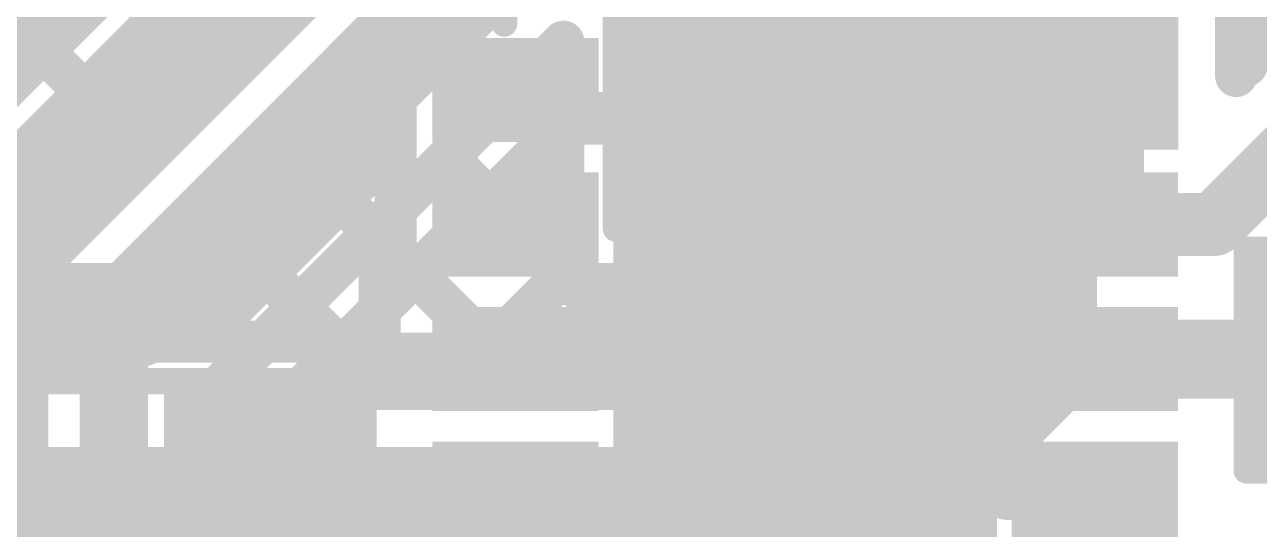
# Model space of a CAD drawing. Header units: millimetres. Extents: x 2.49 to 5.65, y 1.36 to 4.13.
# Drawn here: x 3.3905 to 3.6254, y 1.5778 to 1.6738 of the extents above; entities that cross this region are included whole.
import ezdxf

# ---------------------------------------------------------------- set-up
doc = ezdxf.new("R2010")
doc.units = ezdxf.units.MM
doc.header["$MEASUREMENT"] = 0
for name, color, linetype in [('BottomLayer', 5, 'Continuous'), ('BottomOverlay', 54, 'Continuous'), ('BottomPaste', 16, 'Continuous'), ('BottomSolder', 6, 'Continuous'), ('TopLayer', 1, 'Continuous'), ('TopOverlay', 2, 'Continuous'), ('TopPaste', 8, 'Continuous'), ('TopSolder', 216, 'Continuous')]:
    doc.layers.add(name, color=color, linetype=linetype)

# ---------------------------------------------------------------- blocks, each defined once
blk = doc.blocks.new('R__0603_6')
at = {"layer": 'TopLayer'}
for points in [[(-0.045, 0.0175), (-0.045, -0.0175), (-0.015, 0.0175), (-0.015, -0.0175)], [(0.015, 0.0175), (0.015, -0.0175), (0.045, 0.0175), (0.045, -0.0175)]]:
    blk.add_solid(points, dxfattribs=at)
at = {"layer": 'TopOverlay', "const_width": 0.005}
for points in [[(-0.049, 0.021), (0.049, 0.021)], [(-0.049, -0.021), (-0.049, 0.021)], [(0.049, -0.021), (0.049, 0.021)], [(-0.049, -0.021), (0.049, -0.021)]]:
    blk.add_lwpolyline(points, dxfattribs=at)
at = {"layer": 'TopOverlay', "const_width": 0.0025}
for points in [[(-0.05025, 0.021, 1), (-0.04775, 0.021, 1)], [(-0.05025, 0.021, 1), (-0.04775, 0.021, 1)], [(0.04775, 0.021, 1), (0.05025, 0.021, 1)], [(0.04775, 0.021, 1), (0.05025, 0.021, 1)], [(-0.05025, -0.021, 1), (-0.04775, -0.021, 1)], [(-0.05025, -0.021, 1), (-0.04775, -0.021, 1)], [(0.04775, -0.021, 1), (0.05025, -0.021, 1)], [(0.04775, -0.021, 1), (0.05025, -0.021, 1)]]:
    blk.add_lwpolyline(points, format="xyb", close=True, dxfattribs=at)
at = {"layer": 'TopPaste'}
for points in [[(-0.045, 0.0175), (-0.045, -0.0175), (-0.015, 0.0175), (-0.015, -0.0175)], [(0.015, 0.0175), (0.015, -0.0175), (0.045, 0.0175), (0.045, -0.0175)]]:
    blk.add_solid(points, dxfattribs=at)
at = {"layer": 'TopSolder'}
for points in [[(-0.049, 0.0215), (-0.049, -0.0215), (-0.011, 0.0215), (-0.011, -0.0215)], [(0.011, 0.0215), (0.011, -0.0215), (0.049, 0.0215), (0.049, -0.0215)]]:
    blk.add_solid(points, dxfattribs=at)
blk = doc.blocks.new('TPS2115ADRBTG4_10')
at = {"layer": 'TopLayer'}
for points in [[(-0.03248, -0.04724), (0.03248, -0.04724), (-0.03248, 0.04724), (0.03248, 0.04724)], [(-0.06693, 0.03248), (-0.04331, 0.03248), (-0.06693, 0.04429), (-0.04331, 0.04429)], [(0.04331, 0.03248), (0.06693, 0.03248), (0.04331, 0.04429), (0.06693, 0.04429)], [(-0.06693, 0.00689), (-0.04331, 0.00689), (-0.06693, 0.0187), (-0.04331, 0.0187)], [(0.04331, 0.00689), (0.06693, 0.00689), (0.04331, 0.0187), (0.06693, 0.0187)], [(-0.06693, -0.0187), (-0.04331, -0.0187), (-0.06693, -0.00689), (-0.04331, -0.00689)], [(0.04331, -0.0187), (0.06693, -0.0187), (0.04331, -0.00689), (0.06693, -0.00689)], [(-0.06693, -0.04429), (-0.04331, -0.04429), (-0.06693, -0.03248), (-0.04331, -0.03248)], [(0.04331, -0.04429), (0.06693, -0.04429), (0.04331, -0.03248), (0.06693, -0.03248)]]:
    blk.add_solid(points, dxfattribs=at)
at = {"layer": 'TopOverlay', "const_width": 0.005}
for points in [[(-0.05726, 0.058), (0.05736, 0.058)], [(-0.05726, 0.051), (-0.05726, 0.058)], [(0.05736, 0.051), (0.05736, 0.058)], [(-0.05868, -0.057), (-0.05868, -0.05)], [(0.05868, -0.057), (0.05868, -0.05)], [(-0.05868, -0.057), (0.05868, -0.057)]]:
    blk.add_lwpolyline(points, dxfattribs=at)
at = {"layer": 'TopOverlay'}
for points, const_width in [([(-0.05851, 0.058, 1), (-0.05601, 0.058, 1)], 0.0025), ([(-0.05851, 0.058, 1), (-0.05601, 0.058, 1)], 0.0025), ([(0.05611, 0.058, 1), (0.05861, 0.058, 1)], 0.0025), ([(0.05611, 0.058, 1), (0.05861, 0.058, 1)], 0.0025), ([(-0.06559, 0.049, 1), (-0.06841, 0.049, 1)], 0.005), ([(-0.05851, 0.051, 1), (-0.05601, 0.051, 1)], 0.0025), ([(0.05611, 0.051, 1), (0.05861, 0.051, 1)], 0.0025), ([(-0.06966, 0.049, 1), (-0.06716, 0.049, 1)], 0.0025), ([(-0.06684, 0.049, 1), (-0.06434, 0.049, 1)], 0.0025), ([(-0.05993, -0.05, 1), (-0.05743, -0.05, 1)], 0.0025), ([(0.05743, -0.05, 1), (0.05993, -0.05, 1)], 0.0025), ([(-0.05993, -0.057, 1), (-0.05743, -0.057, 1)], 0.0025), ([(-0.05993, -0.057, 1), (-0.05743, -0.057, 1)], 0.0025), ([(0.05743, -0.057, 1), (0.05993, -0.057, 1)], 0.0025), ([(0.05743, -0.057, 1), (0.05993, -0.057, 1)], 0.0025)]:
    blk.add_lwpolyline(points, format="xyb", close=True, dxfattribs=dict(at, const_width=const_width))
at = {"layer": 'TopPaste'}
for points in [[(-0.03248, -0.04724), (0.03248, -0.04724), (-0.03248, 0.04724), (0.03248, 0.04724)], [(-0.06693, 0.03248), (-0.04331, 0.03248), (-0.06693, 0.04429), (-0.04331, 0.04429)], [(0.04331, 0.03248), (0.06693, 0.03248), (0.04331, 0.04429), (0.06693, 0.04429)], [(-0.06693, 0.00689), (-0.04331, 0.00689), (-0.06693, 0.0187), (-0.04331, 0.0187)], [(0.04331, 0.00689), (0.06693, 0.00689), (0.04331, 0.0187), (0.06693, 0.0187)], [(-0.06693, -0.0187), (-0.04331, -0.0187), (-0.06693, -0.00689), (-0.04331, -0.00689)], [(0.04331, -0.0187), (0.06693, -0.0187), (0.04331, -0.00689), (0.06693, -0.00689)], [(-0.06693, -0.04429), (-0.04331, -0.04429), (-0.06693, -0.03248), (-0.04331, -0.03248)], [(0.04331, -0.04429), (0.06693, -0.04429), (0.04331, -0.03248), (0.06693, -0.03248)]]:
    blk.add_solid(points, dxfattribs=at)
at = {"layer": 'TopSolder'}
for points in [[(-0.03648, -0.05124), (0.03648, -0.05124), (-0.03648, 0.05124), (0.03648, 0.05124)], [(-0.07093, 0.02848), (-0.03931, 0.02848), (-0.07093, 0.04829), (-0.03931, 0.04829)], [(0.03931, 0.02848), (0.07093, 0.02848), (0.03931, 0.04829), (0.07093, 0.04829)], [(-0.07093, 0.00289), (-0.03931, 0.00289), (-0.07093, 0.0227), (-0.03931, 0.0227)], [(0.03931, 0.00289), (0.07093, 0.00289), (0.03931, 0.0227), (0.07093, 0.0227)], [(-0.07093, -0.0227), (-0.03931, -0.0227), (-0.07093, -0.00289), (-0.03931, -0.00289)], [(0.03931, -0.0227), (0.07093, -0.0227), (0.03931, -0.00289), (0.07093, -0.00289)], [(-0.07093, -0.04829), (-0.03931, -0.04829), (-0.07093, -0.02848), (-0.03931, -0.02848)], [(0.03931, -0.04829), (0.07093, -0.04829), (0.03931, -0.02848), (0.07093, -0.02848)]]:
    blk.add_solid(points, dxfattribs=at)
blk = doc.blocks.new('C__0603_79')
at = {"layer": 'TopLayer'}
for points in [[(-0.045, 0.0175), (-0.045, -0.0175), (-0.015, 0.0175), (-0.015, -0.0175)], [(0.015, 0.0175), (0.015, -0.0175), (0.045, 0.0175), (0.045, -0.0175)]]:
    blk.add_solid(points, dxfattribs=at)
at = {"layer": 'TopOverlay', "const_width": 0.005}
for points in [[(-0.049, -0.021), (-0.049, 0.021)], [(-0.049, 0.021), (-0.018, 0.021)], [(0.018, 0.021), (0.049, 0.021)], [(0.049, -0.021), (0.049, 0.021)], [(-0.049, -0.021), (-0.018, -0.021)], [(0.018, -0.021), (0.049, -0.021)]]:
    blk.add_lwpolyline(points, dxfattribs=at)
at = {"layer": 'TopOverlay', "const_width": 0.0025}
for points in [[(-0.05025, 0.021, 1), (-0.04775, 0.021, 1)], [(-0.05025, 0.021, 1), (-0.04775, 0.021, 1)], [(-0.01925, 0.021, 1), (-0.01675, 0.021, 1)], [(0.01675, 0.021, 1), (0.01925, 0.021, 1)], [(0.04775, 0.021, 1), (0.05025, 0.021, 1)], [(0.04775, 0.021, 1), (0.05025, 0.021, 1)], [(-0.05025, -0.021, 1), (-0.04775, -0.021, 1)], [(-0.05025, -0.021, 1), (-0.04775, -0.021, 1)], [(-0.01925, -0.021, 1), (-0.01675, -0.021, 1)], [(0.01675, -0.021, 1), (0.01925, -0.021, 1)], [(0.04775, -0.021, 1), (0.05025, -0.021, 1)], [(0.04775, -0.021, 1), (0.05025, -0.021, 1)]]:
    blk.add_lwpolyline(points, format="xyb", close=True, dxfattribs=at)
at = {"layer": 'TopPaste'}
for points in [[(-0.045, 0.0175), (-0.045, -0.0175), (-0.015, 0.0175), (-0.015, -0.0175)], [(0.015, 0.0175), (0.015, -0.0175), (0.045, 0.0175), (0.045, -0.0175)]]:
    blk.add_solid(points, dxfattribs=at)
at = {"layer": 'TopSolder'}
for points in [[(-0.049, 0.0215), (-0.049, -0.0215), (-0.011, 0.0215), (-0.011, -0.0215)], [(0.011, 0.0215), (0.011, -0.0215), (0.049, 0.0215), (0.049, -0.0215)]]:
    blk.add_solid(points, dxfattribs=at)
blk = doc.blocks.new('C__0603_B_92')
at = {"layer": 'BottomLayer'}
for points in [[(-0.015, -0.0175), (-0.015, 0.0175), (-0.045, -0.0175), (-0.045, 0.0175)], [(0.045, -0.0175), (0.045, 0.0175), (0.015, -0.0175), (0.015, 0.0175)]]:
    blk.add_solid(points, dxfattribs=at)
at = {"layer": 'BottomOverlay', "const_width": 0.005}
for points in [[(-0.018, 0.021), (-0.049, 0.021)], [(-0.049, 0.021), (-0.049, -0.021)], [(0.049, 0.021), (0.018, 0.021)], [(0.049, 0.021), (0.049, -0.021)], [(-0.018, -0.021), (-0.049, -0.021)], [(0.049, -0.021), (0.018, -0.021)]]:
    blk.add_lwpolyline(points, dxfattribs=at)
at = {"layer": 'BottomOverlay', "const_width": 0.0025}
for points in [[(-0.05025, 0.021, 1), (-0.04775, 0.021, 1)], [(-0.05025, 0.021, 1), (-0.04775, 0.021, 1)], [(-0.01925, 0.021, 1), (-0.01675, 0.021, 1)], [(0.01675, 0.021, 1), (0.01925, 0.021, 1)], [(0.04775, 0.021, 1), (0.05025, 0.021, 1)], [(0.04775, 0.021, 1), (0.05025, 0.021, 1)], [(-0.05025, -0.021, 1), (-0.04775, -0.021, 1)], [(-0.05025, -0.021, 1), (-0.04775, -0.021, 1)], [(-0.01925, -0.021, 1), (-0.01675, -0.021, 1)], [(0.01675, -0.021, 1), (0.01925, -0.021, 1)], [(0.04775, -0.021, 1), (0.05025, -0.021, 1)], [(0.04775, -0.021, 1), (0.05025, -0.021, 1)]]:
    blk.add_lwpolyline(points, format="xyb", close=True, dxfattribs=at)
at = {"layer": 'BottomPaste'}
for points in [[(-0.015, -0.0175), (-0.015, 0.0175), (-0.045, -0.0175), (-0.045, 0.0175)], [(0.045, -0.0175), (0.045, 0.0175), (0.015, -0.0175), (0.015, 0.0175)]]:
    blk.add_solid(points, dxfattribs=at)
at = {"layer": 'BottomSolder'}
for points in [[(-0.011, -0.0215), (-0.011, 0.0215), (-0.049, -0.0215), (-0.049, 0.0215)], [(0.049, -0.0215), (0.049, 0.0215), (0.011, -0.0215), (0.011, 0.0215)]]:
    blk.add_solid(points, dxfattribs=at)

msp = doc.modelspace()

# ---------------------------------------------------------------- linework, layer by layer
at = {"layer": 'BottomLayer'}
for points, const_width in [([(3.27967, 1.8115), (3.42711, 1.66406)], 0.008), ([(3.2545, 1.80839), (3.41297, 1.64992)], 0.008), ([(3.2545, 1.7801), (3.3951, 1.6395)], 0.008), ([(3.36484, 1.6395), (3.45294, 1.7276)], 0.008), ([(3.39313, 1.6395), (3.4747, 1.72108)], 0.008), ([(3.40255, 1.6395), (3.47902, 1.71598)], 0.008), ([(3.582, 1.656), (3.582, 1.709)], 0.025), ([(3.41125, 1.6185), (3.49387, 1.70113)], 0.02), ([(3.42694, 1.6045), (3.493, 1.67056)], 0.008), ([(3.493, 1.6245), (3.493, 1.67056)], 0.008), ([(3.582, 1.61), (3.582, 1.656)], 0.025), ([(3.48509, 1.66265), (3.493, 1.65474)], 0.008), ([(3.497, 1.656), (3.522, 1.656)], 0.01), ([(3.522, 1.6285), (3.522, 1.656)], 0.01), ([(3.44298, 1.6045), (3.493, 1.65452)], 0.008), ([(3.47095, 1.64851), (3.493, 1.62645)], 0.008), ([(3.35674, 1.6395), (3.40255, 1.6395)], 0.008), ([(3.45681, 1.63436), (3.48667, 1.6045)], 0.008), ([(3.47126, 1.6045), (3.493, 1.62624)], 0.008), ([(3.551, 1.627), (3.5585, 1.627)], 0.008), ([(3.5585, 1.61973), (3.5585, 1.627)], 0.008), ([(3.34, 1.6185), (3.41125, 1.6185)], 0.02), ([(3.493, 1.6245), (3.551, 1.6245)], 0.008), ([(3.49495, 1.6245), (3.51495, 1.6045)], 0.008), ([(3.49955, 1.6045), (3.51955, 1.6245)], 0.008), ([(3.52324, 1.6245), (3.54324, 1.6045)], 0.008), ([(3.52783, 1.6045), (3.54783, 1.6245)], 0.008), ([(3.551, 1.62502), (3.55739, 1.61863)], 0.008), ([(3.44266, 1.62022), (3.45839, 1.6045)], 0.008), ([(3.54327, 1.6045), (3.5585, 1.61973)], 0.008), ([(3.553, 1.581), (3.582, 1.61)], 0.025), ([(3.42694, 1.6045), (3.54327, 1.6045)], 0.008), ([(3.291, 1.581), (3.553, 1.581)], 0.025)]:
    msp.add_lwpolyline(points, dxfattribs=dict(at, const_width=const_width))
for points, const_width in [([(3.491, 1.67056, 1), (3.495, 1.67056, 1)], 0.004), ([(3.491, 1.67056, 1), (3.495, 1.67056, 1)], 0.004), ([(3.42511, 1.66406, 1), (3.42911, 1.66406, 1)], 0.004), ([(3.57575, 1.656, 1), (3.58825, 1.656, 1)], 0.0125), ([(3.57575, 1.656, 1), (3.58825, 1.656, 1)], 0.0125), ([(3.48309, 1.66265, 1), (3.48709, 1.66265, 1)], 0.004), ([(3.4945, 1.656, 1), (3.4995, 1.656, 1)], 0.005), ([(3.5195, 1.656, 1), (3.5245, 1.656, 1)], 0.005), ([(3.5195, 1.656, 1), (3.5245, 1.656, 1)], 0.005), ([(3.491, 1.65474, 1), (3.495, 1.65474, 1)], 0.004), ([(3.491, 1.65452, 1), (3.495, 1.65452, 1)], 0.004), ([(3.41097, 1.64992, 1), (3.41497, 1.64992, 1)], 0.004), ([(3.46895, 1.64851, 1), (3.47295, 1.64851, 1)], 0.004), ([(3.39113, 1.6395, 1), (3.39513, 1.6395, 1)], 0.004), ([(3.3931, 1.6395, 1), (3.3971, 1.6395, 1)], 0.004), ([(3.40055, 1.6395, 1), (3.40455, 1.6395, 1)], 0.004), ([(3.40055, 1.6395, 1), (3.40455, 1.6395, 1)], 0.004), ([(3.45481, 1.63436, 1), (3.45881, 1.63436, 1)], 0.004), ([(3.5195, 1.6285, 1), (3.5245, 1.6285, 1)], 0.005), ([(3.491, 1.62645, 1), (3.495, 1.62645, 1)], 0.004), ([(3.491, 1.62624, 1), (3.495, 1.62624, 1)], 0.004), ([(3.549, 1.627, 1), (3.553, 1.627, 1)], 0.004), ([(3.5565, 1.627, 1), (3.5605, 1.627, 1)], 0.004), ([(3.5565, 1.627, 1), (3.5605, 1.627, 1)], 0.004), ([(3.40625, 1.6185, 1), (3.41625, 1.6185, 1)], 0.01), ([(3.40625, 1.6185, 1), (3.41625, 1.6185, 1)], 0.01), ([(3.491, 1.6245, 1), (3.495, 1.6245, 1)], 0.004), ([(3.491, 1.6245, 1), (3.495, 1.6245, 1)], 0.004), ([(3.49295, 1.6245, 1), (3.49695, 1.6245, 1)], 0.004), ([(3.51755, 1.6245, 1), (3.52155, 1.6245, 1)], 0.004), ([(3.52124, 1.6245, 1), (3.52524, 1.6245, 1)], 0.004), ([(3.54583, 1.6245, 1), (3.54983, 1.6245, 1)], 0.004), ([(3.549, 1.62502, 1), (3.553, 1.62502, 1)], 0.004), ([(3.549, 1.6245, 1), (3.553, 1.6245, 1)], 0.004), ([(3.44066, 1.62022, 1), (3.44466, 1.62022, 1)], 0.004), ([(3.5565, 1.61973, 1), (3.5605, 1.61973, 1)], 0.004), ([(3.5565, 1.61973, 1), (3.5605, 1.61973, 1)], 0.004), ([(3.55539, 1.61863, 1), (3.55939, 1.61863, 1)], 0.004), ([(3.57575, 1.61, 1), (3.58825, 1.61, 1)], 0.0125), ([(3.57575, 1.61, 1), (3.58825, 1.61, 1)], 0.0125), ([(3.42494, 1.6045, 1), (3.42894, 1.6045, 1)], 0.004), ([(3.42494, 1.6045, 1), (3.42894, 1.6045, 1)], 0.004), ([(3.44098, 1.6045, 1), (3.44498, 1.6045, 1)], 0.004), ([(3.45639, 1.6045, 1), (3.46039, 1.6045, 1)], 0.004), ([(3.46926, 1.6045, 1), (3.47326, 1.6045, 1)], 0.004), ([(3.48467, 1.6045, 1), (3.48867, 1.6045, 1)], 0.004), ([(3.49755, 1.6045, 1), (3.50155, 1.6045, 1)], 0.004), ([(3.51295, 1.6045, 1), (3.51695, 1.6045, 1)], 0.004), ([(3.52583, 1.6045, 1), (3.52983, 1.6045, 1)], 0.004), ([(3.54124, 1.6045, 1), (3.54524, 1.6045, 1)], 0.004), ([(3.54127, 1.6045, 1), (3.54527, 1.6045, 1)], 0.004), ([(3.54127, 1.6045, 1), (3.54527, 1.6045, 1)], 0.004), ([(3.54675, 1.581, 1), (3.55925, 1.581, 1)], 0.0125), ([(3.54675, 1.581, 1), (3.55925, 1.581, 1)], 0.0125)]:
    msp.add_lwpolyline(points, format="xyb", close=True, dxfattribs=dict(at, const_width=const_width))
msp.add_solid([(3.514, 1.638), (3.559, 1.638), (3.514, 1.7), (3.559, 1.7)], dxfattribs=at)
at = {"layer": 'TopLayer'}
for points, const_width in [([(3.595, 1.671), (3.595, 1.696)], 0.025), ([(3.3594, 1.63963), (3.42337, 1.7036)], 0.008), ([(3.376, 1.623), (3.44, 1.687)], 0.025), ([(3.545, 1.629), (3.545, 1.687)], 0.025), ([(3.35663, 1.6393), (3.4096, 1.69227)], 0.008), ([(3.621, 1.66404), (3.621, 1.69)], 0.008), ([(3.621, 1.66938), (3.62404, 1.67243)], 0.008), ([(3.6168, 1.6358), (3.6465, 1.6655)], 0.012), ([(3.40273, 1.6165), (3.44973, 1.6635)], 0.008), ([(3.44973, 1.6635), (3.46107, 1.6635)], 0.008), ([(3.45595, 1.6635), (3.46107, 1.65838)], 0.008), ([(3.46107, 1.6527), (3.46107, 1.6635)], 0.008), ([(3.4387, 1.65247), (3.46106, 1.63011)], 0.008), ([(3.46107, 1.64448), (3.46107, 1.6527)], 0.008), ([(3.46107, 1.64448), (3.46107, 1.6527)], 0.008), ([(3.42369, 1.6135), (3.46107, 1.65088)], 0.008), ([(3.46107, 1.63011), (3.46107, 1.64448)], 0.008), ([(3.42456, 1.63833), (3.44939, 1.6135)], 0.008), ([(3.539, 1.623), (3.545, 1.629)], 0.025), ([(3.59412, 1.6358), (3.6168, 1.6358)], 0.012), ([(3.539, 1.561), (3.539, 1.623)], 0.025), ([(3.45807, 1.6135), (3.45807, 1.63011)], 0.008), ([(3.41042, 1.62418), (3.4211, 1.6135)], 0.008), ([(3.5262, 1.6102), (3.539, 1.623)], 0.01), ([(3.539, 1.623), (3.57739, 1.58461)], 0.01), ([(3.45198, 1.6135), (3.45807, 1.61959)], 0.008), ([(3.405, 1.5535), (3.405, 1.6165)], 0.008), ([(3.41, 1.5565), (3.41, 1.6135)], 0.008), ([(3.41, 1.6135), (3.45807, 1.6135)], 0.008), ([(3.59412, 1.6102), (3.6418, 1.6102)], 0.015), ([(3.46207, 1.6102), (3.48388, 1.6102)], 0.01), ([(3.48388, 1.6102), (3.5262, 1.6102)], 0.01), ([(3.405, 1.60132), (3.41, 1.59632)], 0.008), ([(3.405, 1.59481), (3.41, 1.59981)], 0.008), ([(3.436, 1.585), (3.43639, 1.58461)], 0.012), ([(3.43639, 1.58461), (3.48388, 1.58461)], 0.012), ([(3.376, 1.585), (3.401, 1.585)], 0.01), ([(3.57739, 1.58461), (3.59412, 1.58461)], 0.01), ([(3.59412, 1.56871), (3.59412, 1.58461)], 0.01)]:
    msp.add_lwpolyline(points, dxfattribs=dict(at, const_width=const_width))
at = {"layer": 'TopLayer', "const_width": 0.008}
msp.add_lwpolyline([(3.62301, 1.66605, -0.192858), (3.62988, 1.68212)], format="xyb", dxfattribs=at)
at = {"layer": 'TopLayer'}
for points, const_width in [([(3.58875, 1.671, 1), (3.60125, 1.671, 1)], 0.0125), ([(3.62204, 1.67243, 1), (3.62604, 1.67243, 1)], 0.004), ([(3.619, 1.66938, 1), (3.623, 1.66938, 1)], 0.004), ([(3.619, 1.66404, 1), (3.623, 1.66404, 1)], 0.004), ([(3.62101, 1.66605, 1), (3.62501, 1.66605, 1)], 0.004), ([(3.44773, 1.6635, 1), (3.45173, 1.6635, 1)], 0.004), ([(3.44773, 1.6635, 1), (3.45173, 1.6635, 1)], 0.004), ([(3.45395, 1.6635, 1), (3.45795, 1.6635, 1)], 0.004), ([(3.45907, 1.6635, 1), (3.46307, 1.6635, 1)], 0.004), ([(3.45907, 1.6635, 1), (3.46307, 1.6635, 1)], 0.004), ([(3.45907, 1.65838, 1), (3.46307, 1.65838, 1)], 0.004), ([(3.4367, 1.65247, 1), (3.4407, 1.65247, 1)], 0.004), ([(3.45907, 1.6527, 1), (3.46307, 1.6527, 1)], 0.004), ([(3.45907, 1.6527, 1), (3.46307, 1.6527, 1)], 0.004), ([(3.45907, 1.6527, 1), (3.46307, 1.6527, 1)], 0.004), ([(3.45907, 1.65088, 1), (3.46307, 1.65088, 1)], 0.004), ([(3.45907, 1.64448, 1), (3.46307, 1.64448, 1)], 0.004), ([(3.45907, 1.64448, 1), (3.46307, 1.64448, 1)], 0.004), ([(3.45907, 1.64448, 1), (3.46307, 1.64448, 1)], 0.004), ([(3.42256, 1.63833, 1), (3.42656, 1.63833, 1)], 0.004), ([(3.53875, 1.629, 1), (3.55125, 1.629, 1)], 0.0125), ([(3.53875, 1.629, 1), (3.55125, 1.629, 1)], 0.0125), ([(3.59112, 1.6358, 1), (3.59712, 1.6358, 1)], 0.006), ([(3.6138, 1.6358, 1), (3.6198, 1.6358, 1)], 0.006), ([(3.6138, 1.6358, 1), (3.6198, 1.6358, 1)], 0.006), ([(3.53275, 1.623, 1), (3.54525, 1.623, 1)], 0.0125), ([(3.53275, 1.623, 1), (3.54525, 1.623, 1)], 0.0125), ([(3.45607, 1.63011, 1), (3.46007, 1.63011, 1)], 0.004), ([(3.45906, 1.63011, 1), (3.46306, 1.63011, 1)], 0.004), ([(3.45907, 1.63011, 1), (3.46307, 1.63011, 1)], 0.004), ([(3.40842, 1.62418, 1), (3.41242, 1.62418, 1)], 0.004), ([(3.5365, 1.623, 1), (3.5415, 1.623, 1)], 0.005), ([(3.5365, 1.623, 1), (3.5415, 1.623, 1)], 0.005), ([(3.45607, 1.61959, 1), (3.46007, 1.61959, 1)], 0.004), ([(3.40073, 1.6165, 1), (3.40473, 1.6165, 1)], 0.004), ([(3.403, 1.6165, 1), (3.407, 1.6165, 1)], 0.004), ([(3.408, 1.6135, 1), (3.412, 1.6135, 1)], 0.004), ([(3.408, 1.6135, 1), (3.412, 1.6135, 1)], 0.004), ([(3.4191, 1.6135, 1), (3.4231, 1.6135, 1)], 0.004), ([(3.42169, 1.6135, 1), (3.42569, 1.6135, 1)], 0.004), ([(3.44739, 1.6135, 1), (3.45139, 1.6135, 1)], 0.004), ([(3.44998, 1.6135, 1), (3.45398, 1.6135, 1)], 0.004), ([(3.45607, 1.6135, 1), (3.46007, 1.6135, 1)], 0.004), ([(3.45607, 1.6135, 1), (3.46007, 1.6135, 1)], 0.004), ([(3.59037, 1.6102, 1), (3.59787, 1.6102, 1)], 0.0075), ([(3.45957, 1.6102, 1), (3.46457, 1.6102, 1)], 0.005), ([(3.48138, 1.6102, 1), (3.48638, 1.6102, 1)], 0.005), ([(3.48138, 1.6102, 1), (3.48638, 1.6102, 1)], 0.005), ([(3.5237, 1.6102, 1), (3.5287, 1.6102, 1)], 0.005), ([(3.5237, 1.6102, 1), (3.5287, 1.6102, 1)], 0.005), ([(3.403, 1.60132, 1), (3.407, 1.60132, 1)], 0.004), ([(3.408, 1.59981, 1), (3.412, 1.59981, 1)], 0.004), ([(3.408, 1.59632, 1), (3.412, 1.59632, 1)], 0.004), ([(3.403, 1.59481, 1), (3.407, 1.59481, 1)], 0.004), ([(3.433, 1.585, 1), (3.439, 1.585, 1)], 0.006), ([(3.43339, 1.58461, 1), (3.43939, 1.58461, 1)], 0.006), ([(3.43339, 1.58461, 1), (3.43939, 1.58461, 1)], 0.006), ([(3.48088, 1.58461, 1), (3.48688, 1.58461, 1)], 0.006), ([(3.3985, 1.585, 1), (3.4035, 1.585, 1)], 0.005), ([(3.57489, 1.58461, 1), (3.57989, 1.58461, 1)], 0.005), ([(3.57489, 1.58461, 1), (3.57989, 1.58461, 1)], 0.005), ([(3.59162, 1.58461, 1), (3.59662, 1.58461, 1)], 0.005), ([(3.59162, 1.58461, 1), (3.59662, 1.58461, 1)], 0.005)]:
    msp.add_lwpolyline(points, format="xyb", close=True, dxfattribs=dict(at, const_width=const_width))
for points in [[(3.506, 1.576), (3.564, 1.576), (3.506, 1.699), (3.564, 1.699)], [(3.581, 1.65), (3.61, 1.65), (3.581, 1.679), (3.61, 1.679)]]:
    msp.add_solid(points, dxfattribs=at)

# ---------------------------------------------------------------- block references
msp.add_blockref('TPS2115ADRBTG4_10', (3.539, 1.623))
for name, p, rotation in [('C__0603_B_92', (3.552, 1.656), 180), ('C__0603_79', (3.672, 1.61), 360), ('R__0603_6', (3.406, 1.585), 360)]:
    msp.add_blockref(name, p, dxfattribs=dict(rotation=rotation))

doc.saveas('drawing.dxf')
